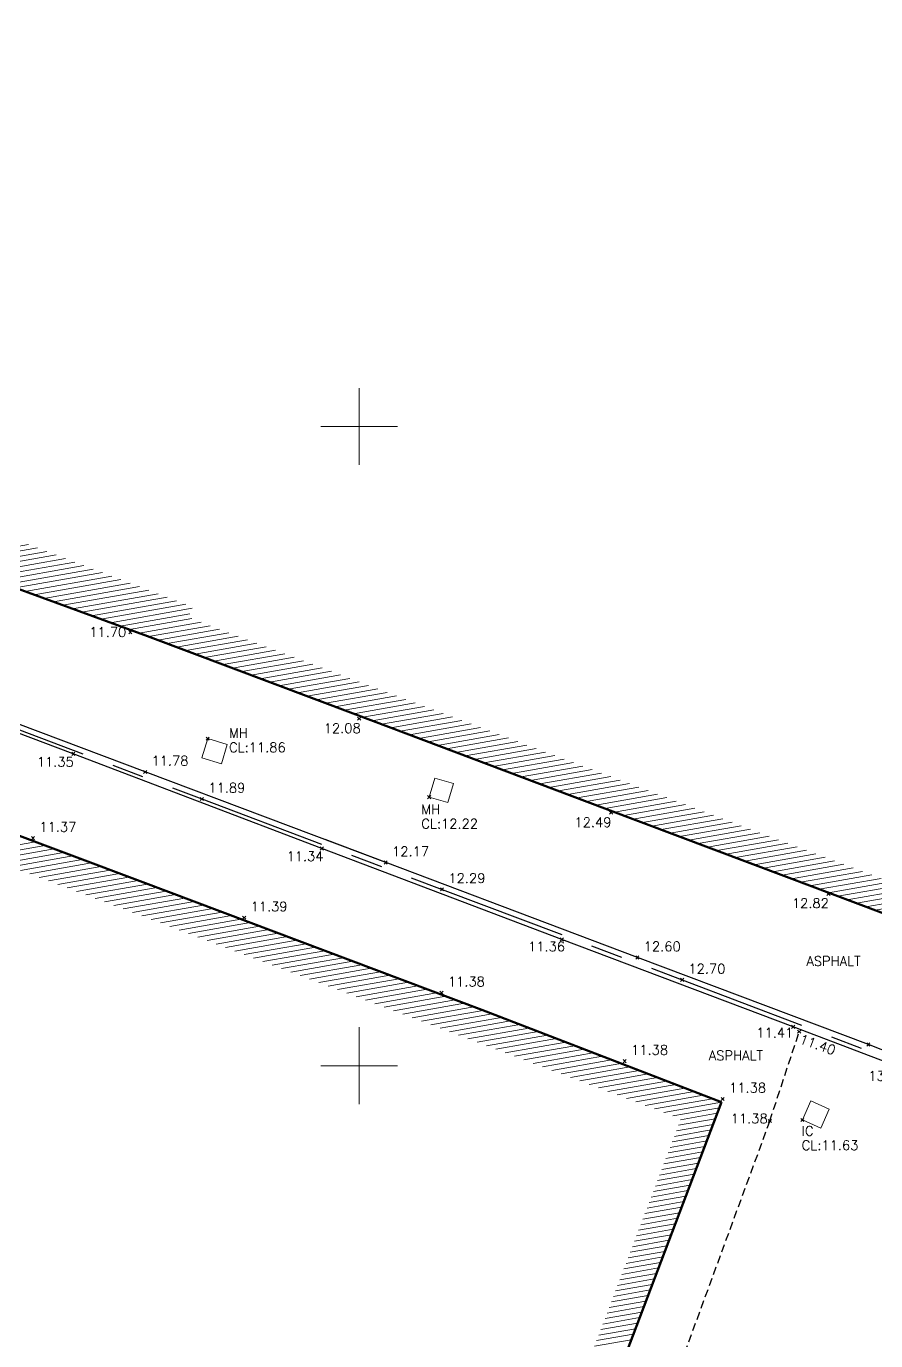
# Model space of a CAD drawing. Extents: x 521064 to 521635, y 174590 to 175241.
# Drawn here: x 521389.58 to 521416.16, y 174811.39 to 174852.52 of the extents above; entities that cross this region are included whole.
import ezdxf

# ---------------------------------------------------------------- set-up
doc = ezdxf.new("R2010")
doc.units = 0
doc.header["$PDMODE"] = 3
doc.header["$PDSIZE"] = 0.05
doc.linetypes.add('Centre', pattern=[7, 4, -1, 1, -1])
doc.linetypes.add('HIDDEN', pattern=[0.375, 0.25, -0.125])
for name, color, linetype, lineweight in [('I031G_SURVEY-GRID', 7, 'CONTINUOUS', 18), ('I904G_HATCHING', 62, 'CONTINUOUS', 18), ('I910T_TXT-GEN-S', 7, 'CONTINUOUS', 13), ('I917G_BUILDING', 3, 'CONTINUOUS', 50), ('I923G_SURVEY-POINT', 7, 'CONTINUOUS', 18), ('I923T_SURVEY-LEVEL', 7, 'CONTINUOUS', 13), ('I960G_COVER', 1, 'CONTINUOUS', 18), ('I960T_COVER-TXT', 1, 'CONTINUOUS', 13)]:
    doc.layers.add(name, color=color, linetype=linetype, lineweight=lineweight)
for name, color, linetype in [('I940G_SURFACE', 200, 'HIDDEN'), ('I971G_FENCE', 5, 'Centre'), ('I972G_WALL', 10, 'CONTINUOUS')]:
    doc.layers.add(name, color=color, linetype=linetype)
doc.styles.add('MONOTXT', font='simplex.shx')

msp = doc.modelspace()

# ---------------------------------------------------------------- hatches: boundary and pattern name
at = {"layer": 'I904G_HATCHING'}
h = msp.add_hatch(dxfattribs=at)
h.set_pattern_fill('ANSI31', color=256, scale=0.05, angle=325, style=0)
h.paths.add_polyline_path([(521444.647, 174870.129), (521444.767, 174870.488), (521444.74, 174870.5), (521448.45, 174880.371), (521449.941, 174884.328), (521450.825, 174886.529), (521450.847, 174886.52), (521450.926, 174886.782), (521450.891, 174886.795), (521451.299, 174887.88), (521451.756, 174889.095), (521452.087, 174889.949), (521456.936, 174902.777), (521456.966, 174902.77), (521457.046, 174902.981), (521457.017, 174902.992), (521457.914, 174905.372), (521457.945, 174905.361), (521458.022, 174905.548), (521457.983, 174905.561), (521458.276, 174906.369), (521462.956, 174918.783), (521466.072, 174927.188), (521464.076, 174927.947), (521468.769, 174940.432, 0.955868), (521469.475, 174942.331), (521471.148, 174946.743), (521474.224, 174954.819), (521476.207, 174954.068), (521476.515, 174954.891), (521477.009, 174956.195), (521478.199, 174959.33), (521484.138, 174974.996), (521479.855, 174976.619), (521476.932, 174977.669), (521452.975, 174986.679), (521435.919, 174993.099), (521428.128, 174972.416), (521429.781, 174971.785), (521430.021, 174971.695), (521433.184, 174970.506), (521434.896, 174969.868), (521438.341, 174968.558), (521441.761, 174967.264), (521445.161, 174965.981), (521448.596, 174964.682), (521455.487, 174962.087), (521455.476, 174962.053), (521458.891, 174960.794), (521462.306, 174959.518), (521465.737, 174958.179), (521469.249, 174956.851), (521468.581, 174955.061), (521467.259, 174951.617), (521465.972, 174948.192), (521464.688, 174944.765), (521463.391, 174941.344), (521462.079, 174937.939), (521459.635, 174931.417), (521459.531, 174931.156), (521458.957, 174929.762), (521455.448, 174931.078), (521445.427, 174934.864), (521445.465, 174934.963), (521438.391, 174937.632), (521438.321, 174937.524), (521426.616, 174941.938), (521417.773, 174945.266), (521416.325, 174941.546), (521415.787, 174940.154), (521415.691, 174939.877), (521414.834, 174937.565), (521414.715, 174937.25), (521412.878, 174932.304), (521410.966, 174927.233), (521411.009, 174927.217), (521410.308, 174925.256), (521409.793, 174923.815), (521409.59, 174923.888), (521409.494, 174923.62), (521409.698, 174923.548), (521409.18, 174922.188), (521408.779, 174921.257), (521408.62, 174921.301), (521408.527, 174921.035), (521408.66, 174920.981), (521406.041, 174913.956), (521403.64, 174907.539), (521403.456, 174907.607), (521403.356, 174907.319), (521403.545, 174907.242), (521403.116, 174906.1), (521402.687, 174904.959), (521402.489, 174905.026), (521402.381, 174904.749), (521402.512, 174904.698), (521400.204, 174898.475), (521397.783, 174892.059), (521397.488, 174891.278), (521397.359, 174891.328), (521397.239, 174891.054), (521397.38, 174890.992), (521396.52, 174888.719), (521396.373, 174888.768), (521396.268, 174888.45), (521396.4, 174888.401), (521395.133, 174885.032), (521394.064, 174882.186), (521391.344, 174874.988), (521391.205, 174875.039), (521391.1, 174874.758), (521391.239, 174874.706), (521390.381, 174872.417), (521390.233, 174872.468), (521390.129, 174872.209), (521390.282, 174872.151), (521389.991, 174871.374), (521387.524, 174864.847), (521385.209, 174858.708), (521385.068, 174858.75), (521384.958, 174858.474), (521385.136, 174858.407), (521384.273, 174856.101), (521384.088, 174856.17), (521383.989, 174855.89), (521384.052, 174855.867), (521381.594, 174849.288), (521380.194, 174845.644), (521379.181, 174842.622), (521379.088, 174842.652), (521379.001, 174842.443), (521378.918, 174842.471), (521378.816, 174842.195), (521378.98, 174842.128), (521378.557, 174841.01), (521378.112, 174839.834), (521377.944, 174839.891), (521377.84, 174839.615), (521383.072, 174837.632), (521382.984, 174837.365), (521384.935, 174836.605), (521385.08, 174836.977), (521386.169, 174836.562), (521388.506, 174835.674), (521388.352, 174835.271), (521393.371, 174833.441), (521399.888, 174830.984), (521407.686, 174828.049), (521413.363, 174825.908), (521419.126, 174823.735), (521420.925, 174823.05), (521421.045, 174823.324), (521426.282, 174821.35), (521427.354, 174824.203), (521427.32, 174824.215), (521427.478, 174824.647), (521431.499, 174835.309), (521432.254, 174837.309), (521433.387, 174840.315), (521433.432, 174840.298), (521433.501, 174840.492), (521433.46, 174840.512), (521434.167, 174842.391), (521436.187, 174847.758), (521438.541, 174854), (521438.591, 174853.981), (521438.659, 174854.174), (521438.603, 174854.195), (521439.179, 174855.772), (521439.467, 174856.559), (521439.537, 174856.534), (521439.624, 174856.779), (521439.578, 174856.801), (521442.591, 174864.822), (521444.411, 174869.65), (521444.599, 174870.147)])
h.paths.add_polyline_path([(521438.717, 174857.381), (521435.251, 174848.11), (521431.729, 174838.752), (521425.657, 174822.654), (521420.511, 174824.595), (521420.393, 174824.326), (521413.716, 174826.844), (521400.241, 174831.919), (521394.66, 174834.024), (521394.785, 174834.358), (521384.508, 174838.264), (521384.366, 174837.9), (521384.23, 174837.953), (521384.32, 174838.228), (521379.294, 174840.133), (521380.232, 174842.61), (521381.135, 174845.306), (521382.53, 174848.934), (521384.99, 174855.516), (521386.144, 174858.355), (521388.459, 174864.494), (521390.927, 174871.022), (521392.331, 174874.771), (521412.215, 174927.383), (521413.816, 174931.956), (521415.653, 174936.902), (521416.719, 174939.791), (521418.346, 174943.982), (521426.264, 174941.002), (521426.263, 174941.002), (521437.969, 174936.588), (521445.074, 174933.929), (521459.59, 174928.444), (521463.016, 174937.589), (521465.624, 174944.414), (521466.908, 174947.841), (521469.518, 174954.712), (521470.534, 174957.435), (521466.09, 174959.114), (521462.656, 174960.455), (521459.241, 174961.73), (521455.839, 174963.023), (521448.948, 174965.618), (521445.514, 174966.917), (521442.114, 174968.2), (521438.696, 174969.492), (521429.424, 174973.021), (521436.502, 174991.811), (521452.622, 174985.743), (521482.836, 174974.381), (521475.623, 174955.358), (521473.644, 174956.108), (521470.213, 174947.099), (521468.539, 174942.685), (521467.833, 174940.784), (521462.789, 174927.366), (521464.79, 174926.606), (521462.019, 174919.134), (521457.341, 174906.722), (521456, 174903.131), (521451.152, 174890.302), (521449.005, 174884.68), (521444.766, 174873.426), (521443.663, 174870.5)], flags=16)

# ---------------------------------------------------------------- linework, layer by layer
at = {"layer": 'I031G_SURVEY-GRID'}
for p, q in [((521400, 174841.2), (521400, 174838.8)), ((521398.8, 174840), (521401.2, 174840)), ((521400, 174821.2), (521400, 174818.8)), ((521398.8, 174820), (521401.2, 174820))]:
    msp.add_line(p, q, dxfattribs=at)
at = {"layer": 'I904G_HATCHING', "linetype": 'Continuous'}
for p, q in [((521387.948, 174826.661), (521389.87, 174827)), ((521388.239, 174826.551), (521390.163, 174826.89)), ((521388.531, 174826.441), (521390.455, 174826.78)), ((521388.822, 174826.331), (521390.748, 174826.671)), ((521389.114, 174826.221), (521391.04, 174826.561)), ((521389.405, 174826.112), (521391.333, 174826.451)), ((521389.697, 174826.002), (521391.625, 174826.342)), ((521389.989, 174825.892), (521391.917, 174826.232)), ((521390.28, 174825.782), (521392.21, 174826.122)), ((521390.572, 174825.672), (521392.502, 174826.013)), ((521390.863, 174825.563), (521392.795, 174825.903)), ((521391.155, 174825.453), (521393.087, 174825.794)), ((521391.446, 174825.343), (521393.379, 174825.684)), ((521391.738, 174825.233), (521393.671, 174825.574)), ((521392.029, 174825.123), (521393.962, 174825.464)), ((521392.321, 174825.014), (521394.254, 174825.354)), ((521392.613, 174824.904), (521394.545, 174825.245)), ((521392.904, 174824.794), (521394.837, 174825.135)), ((521393.196, 174824.684), (521395.128, 174825.025)), ((521393.487, 174824.575), (521395.42, 174824.915)), ((521393.779, 174824.465), (521395.712, 174824.806)), ((521394.07, 174824.355), (521396.003, 174824.696)), ((521394.362, 174824.245), (521396.295, 174824.586)), ((521394.654, 174824.135), (521396.586, 174824.476)), ((521394.945, 174824.026), (521396.878, 174824.366)), ((521395.237, 174823.916), (521397.169, 174824.257)), ((521395.528, 174823.806), (521397.461, 174824.147)), ((521395.82, 174823.696), (521397.753, 174824.037)), ((521396.111, 174823.586), (521398.044, 174823.927)), ((521396.403, 174823.477), (521398.336, 174823.817)), ((521396.695, 174823.367), (521398.627, 174823.708)), ((521396.986, 174823.257), (521398.919, 174823.598)), ((521397.278, 174823.147), (521399.21, 174823.488)), ((521397.569, 174823.038), (521399.502, 174823.378)), ((521397.861, 174822.928), (521399.794, 174823.269)), ((521398.152, 174822.818), (521400.085, 174823.159)), ((521398.444, 174822.708), (521400.377, 174823.049)), ((521398.736, 174822.598), (521400.668, 174822.939)), ((521399.027, 174822.489), (521400.96, 174822.829)), ((521399.319, 174822.379), (521401.251, 174822.72)), ((521399.61, 174822.269), (521401.543, 174822.61)), ((521399.902, 174822.159), (521401.835, 174822.5)), ((521400.193, 174822.049), (521402.126, 174822.39)), ((521400.485, 174821.94), (521402.418, 174822.28)), ((521400.777, 174821.83), (521402.709, 174822.171)), ((521401.068, 174821.72), (521403.001, 174822.061)), ((521401.36, 174821.61), (521403.292, 174821.951)), ((521401.651, 174821.5), (521403.584, 174821.841)), ((521401.943, 174821.391), (521403.875, 174821.731)), ((521402.234, 174821.281), (521404.162, 174821.621)), ((521402.526, 174821.171), (521404.449, 174821.51)), ((521402.818, 174821.061), (521404.736, 174821.4)), ((521403.109, 174820.952), (521405.023, 174821.289)), ((521403.401, 174820.842), (521405.31, 174821.178)), ((521403.692, 174820.732), (521405.597, 174821.068)), ((521403.984, 174820.622), (521405.884, 174820.957)), ((521404.275, 174820.512), (521406.171, 174820.847)), ((521404.567, 174820.403), (521406.458, 174820.736)), ((521404.859, 174820.293), (521406.745, 174820.625)), ((521405.15, 174820.183), (521407.032, 174820.515)), ((521405.442, 174820.073), (521407.319, 174820.404)), ((521405.733, 174819.963), (521407.606, 174820.294)), ((521406.025, 174819.854), (521407.893, 174820.183)), ((521406.316, 174819.744), (521408.18, 174820.072)), ((521406.608, 174819.634), (521408.467, 174819.962)), ((521406.9, 174819.524), (521408.754, 174819.851)), ((521407.191, 174819.415), (521409.041, 174819.741)), ((521407.483, 174819.305), (521409.328, 174819.63)), ((521407.774, 174819.195), (521409.615, 174819.519)), ((521408.066, 174819.085), (521409.902, 174819.409)), ((521408.357, 174818.975), (521410.188, 174819.298)), ((521408.649, 174818.866), (521410.475, 174819.188)), ((521408.941, 174818.756), (521410.762, 174819.077)), ((521409.232, 174818.646), (521411.049, 174818.966)), ((521409.524, 174818.536), (521411.331, 174818.855)), ((521409.815, 174818.426), (521411.266, 174818.682)), ((521409.988, 174818.134), (521411.134, 174818.337)), ((521410.053, 174818.307), (521411.2, 174818.509)), ((521409.791, 174817.616), (521410.937, 174817.818)), ((521409.857, 174817.789), (521411.003, 174817.991)), ((521409.922, 174817.962), (521411.069, 174818.164)), ((521409.66, 174817.271), (521410.806, 174817.473)), ((521409.725, 174817.443), (521410.872, 174817.646)), ((521409.528, 174816.925), (521410.675, 174817.127)), ((521409.594, 174817.098), (521410.74, 174817.3)), ((521409.331, 174816.407), (521410.478, 174816.609)), ((521409.397, 174816.579), (521410.544, 174816.782)), ((521409.463, 174816.752), (521410.609, 174816.954)), ((521409.2, 174816.061), (521410.347, 174816.263)), ((521409.266, 174816.234), (521410.412, 174816.436)), ((521409.069, 174815.716), (521410.215, 174815.918)), ((521409.134, 174815.888), (521410.281, 174816.091)), ((521408.872, 174815.197), (521410.018, 174815.399)), ((521408.937, 174815.37), (521410.084, 174815.572)), ((521409.003, 174815.543), (521410.15, 174815.745)), ((521408.74, 174814.852), (521409.887, 174815.054)), ((521408.806, 174815.025), (521409.953, 174815.227)), ((521408.543, 174814.333), (521409.69, 174814.536)), ((521408.609, 174814.506), (521409.756, 174814.708)), ((521408.675, 174814.679), (521409.821, 174814.881)), ((521408.412, 174813.988), (521409.559, 174814.19)), ((521408.478, 174814.161), (521409.624, 174814.363)), ((521408.281, 174813.642), (521409.427, 174813.844)), ((521408.346, 174813.815), (521409.493, 174814.017)), ((521408.084, 174813.124), (521409.23, 174813.326)), ((521408.149, 174813.297), (521409.296, 174813.499)), ((521408.215, 174813.47), (521409.362, 174813.672)), ((521407.952, 174812.778), (521409.099, 174812.981)), ((521408.018, 174812.951), (521409.165, 174813.153)), ((521407.821, 174812.433), (521408.968, 174812.635)), ((521407.887, 174812.606), (521409.033, 174812.808)), ((521407.624, 174811.915), (521408.771, 174812.117)), ((521407.69, 174812.087), (521408.836, 174812.289)), ((521407.755, 174812.26), (521408.902, 174812.462)), ((521407.493, 174811.569), (521408.639, 174811.771)), ((521407.559, 174811.742), (521408.705, 174811.944)), ((521407.362, 174811.223), (521408.508, 174811.426)), ((521407.427, 174811.396), (521408.574, 174811.598))]:
    msp.add_line(p, q, dxfattribs=at)
at = {"layer": 'I917G_BUILDING'}
for p, q in [((521384.613, 174828.971, 11.39), (521393.228, 174825.741, 11.37)), ((521393.228, 174825.741, 11.37), (521403.831, 174821.748, 11.38)), ((521407.78, 174809.509, 11.38), (521411.332, 174818.857, 11.38))]:
    msp.add_line(p, q, dxfattribs=at)
msp.add_lwpolyline([(521403.831, 174821.748), (521411.332, 174818.857)], dxfattribs=at)
msp.add_polyline3d([(521431.499, 174835.309, 13.06), (521429.204, 174829.224, 13.07), (521427.478, 174824.647, 13.08), (521427.32, 174824.215, 13.08), (521427.354, 174824.203, 13.08), (521426.282, 174821.35, 13.29), (521421.045, 174823.324, 13.1), (521420.925, 174823.05, 13.1), (521419.126, 174823.735, 13.04), (521413.363, 174825.908, 12.82), (521407.686, 174828.049, 12.49), (521399.888, 174830.984, 12.08), (521393.371, 174833.441, 11.7), (521388.352, 174835.271, 11.472)], dxfattribs=at)
at = {"layer": 'I923G_SURVEY-POINT'}
for p in [(521392.84, 174833.566, 11.697), (521399.999, 174830.858, 12.076), (521395.258, 174830.233, 11.86), (521391.054, 174829.76, 11.348), (521393.3, 174829.19, 11.782), (521395.078, 174828.345, 11.888), (521402.185, 174828.403, 12.223), (521407.878, 174827.917, 12.488), (521389.792, 174827.12, 11.373), (521398.829, 174826.794, 11.341), (521400.828, 174826.356, 12.173), (521402.59, 174825.516, 12.293), (521414.678, 174825.372, 12.823), (521396.399, 174824.63, 11.393), (521406.336, 174823.946, 11.356), (521408.7, 174823.382, 12.603), (521410.099, 174822.685, 12.697), (521402.573, 174822.281, 11.381), (521413.572, 174821.214, 11.41), (521413.765, 174821.063, 11.405), (521415.927, 174820.663, 12.973), (521408.305, 174820.143, 11.381), (521411.369, 174818.959, 11.379), (521412.842, 174818.269, 11.376), (521413.862, 174818.301, 11.629)]:
    msp.add_point(p, dxfattribs=at)
at = {"layer": 'I940G_SURFACE'}
for points in [[(521412.842, 174818.269, 11.376), (521413.765, 174821.063, 11.405)], [(521412.842, 174818.269, 11.376), (521409.748, 174809.853, 11.375), (521405.514, 174799.134, 11.397)]]:
    msp.add_polyline3d(points, dxfattribs=at)
at = {"layer": 'I960G_COVER'}
for points in [[(521395.258, 174830.233, 11.86), (521395.078, 174829.631, 11.859), (521395.688, 174829.449, 11.875), (521395.868, 174830.051, 11.876)], [(521402.185, 174828.403, 12.223), (521402.77, 174828.23, 12.238), (521402.945, 174828.825, 12.227), (521402.36, 174828.998, 12.213)], [(521413.862, 174818.301, 11.629), (521414.128, 174818.896, 11.606), (521414.701, 174818.64, 11.844), (521414.435, 174818.045, 11.867)]]:
    msp.add_polyline3d(points, close=True, dxfattribs=at)
at = {"layer": 'I971G_FENCE'}
msp.add_polyline3d([(521368.168, 174838.546, 11.484), (521372.649, 174836.806, 11.479), (521380.125, 174833.967, 11.482), (521387.613, 174831.178, 11.513), (521395.078, 174828.345, 11.888), (521402.59, 174825.516, 12.293), (521410.099, 174822.685, 12.697), (521417.354, 174819.925, 13.102)], dxfattribs=at)
at = {"layer": 'I972G_WALL'}
for p, q in [((521393.3, 174829.19, 11.782), (521385.534, 174832.117, 11.466)), ((521400.828, 174826.356, 12.173), (521393.3, 174829.19, 11.782)), ((521408.7, 174823.382, 12.603), (521398.935, 174827.075, 11.341)), ((521415.927, 174820.663, 12.973), (521408.7, 174823.382, 12.603)), ((521417.607, 174820.002, 13.05), (521415.927, 174820.663, 12.973))]:
    msp.add_line(p, q, dxfattribs=at)
msp.add_polyline3d([(521417.5, 174819.722, 12.928), (521413.572, 174821.214, 11.41), (521406.336, 174823.946, 11.356), (521398.829, 174826.794, 11.341), (521391.054, 174829.76, 11.348), (521383.865, 174832.464, 11.274), (521378.088, 174834.618, 10.747), (521372.018, 174836.906, 10.1), (521367.981, 174838.451, 9.932), (521369.418, 174842.265, 9.909)], dxfattribs=at)

# ---------------------------------------------------------------- texts
at = {"layer": 'I910T_TXT-GEN-S', "style": 'MONOTXT'}
for p in [(521413.988, 174823.122), (521410.935, 174820.17)]:
    msp.add_text('ASPHALT', height=0.3, dxfattribs=at).set_placement(p)
at = {"layer": 'I923T_SURVEY-LEVEL', "style": 'MONOTXT'}
for s, p in [('11.70', (521391.553, 174833.418, 11.697)), ('12.08', (521398.889, 174830.408, 12.076)), ('CL:11.86', (521395.926, 174829.808, 11.86)), ('11.35', (521389.913, 174829.357, 11.348)), ('11.78', (521393.5, 174829.39, 11.782)), ('11.89', (521395.278, 174828.545, 11.888)), ('CL:12.22', (521401.942, 174827.421, 12.223)), ('12.49', (521406.733, 174827.466, 12.488)), ('11.37', (521389.992, 174827.32, 11.373)), ('11.34', (521397.725, 174826.404, 11.341)), ('12.17', (521401.028, 174826.556, 12.173)), ('12.29', (521402.79, 174825.716, 12.293)), ('12.82', (521413.534, 174824.934, 12.823)), ('11.39', (521396.599, 174824.83, 11.393)), ('11.36', (521405.281, 174823.58, 11.356)), ('12.60', (521408.9, 174823.582, 12.603)), ('12.70', (521410.299, 174822.885, 12.697)), ('11.38', (521402.773, 174822.481, 11.381)), ('11.41', (521412.422, 174820.881, 11.41)), ('11.38', (521408.505, 174820.343, 11.381)), ('13.10', (521415.924, 174819.529, 13.102)), ('11.38', (521411.569, 174819.159, 11.379)), ('11.38', (521411.62, 174818.196, 11.376)), ('CL:11.63', (521413.841, 174817.359, 11.629))]:
    msp.add_text(s, height=0.3, dxfattribs=at).set_placement(p)
msp.add_text('11.40', height=0.3, rotation=340.7614, dxfattribs=at).set_placement((521413.745, 174820.708, 11.405))
at = {"layer": 'I960T_COVER-TXT', "style": 'MONOTXT'}
for s, p in [('MH', (521395.926, 174830.258)), ('MH', (521401.942, 174827.871)), ('IC', (521413.841, 174817.809))]:
    msp.add_text(s, height=0.3, dxfattribs=at).set_placement(p)

doc.saveas('drawing.dxf')
